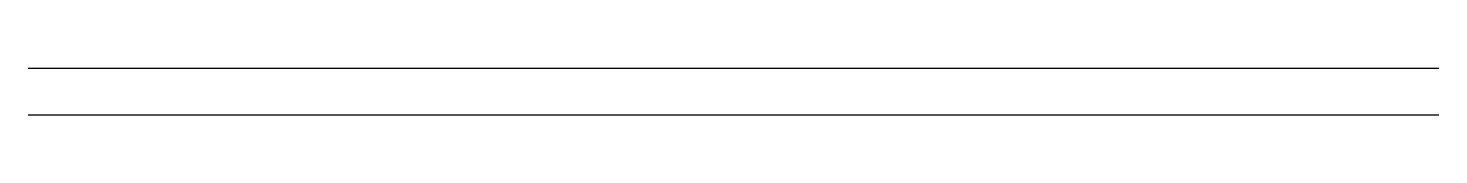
# Model space of a CAD drawing. Extents: x 0 to 6000, y -100 to 100.
import ezdxf

# ---------------------------------------------------------------- set-up
doc = ezdxf.new("R2010")
doc.units = 0
doc.layers.add('WALL', color=7, linetype='Continuous')

msp = doc.modelspace()

# ---------------------------------------------------------------- linework, layer by layer
at = {"layer": 'WALL'}
for p, q in [((0, 100), (6000, 100)), ((0, -100), (6000, -100))]:
    msp.add_line(p, q, dxfattribs=at)

doc.saveas('drawing.dxf')
